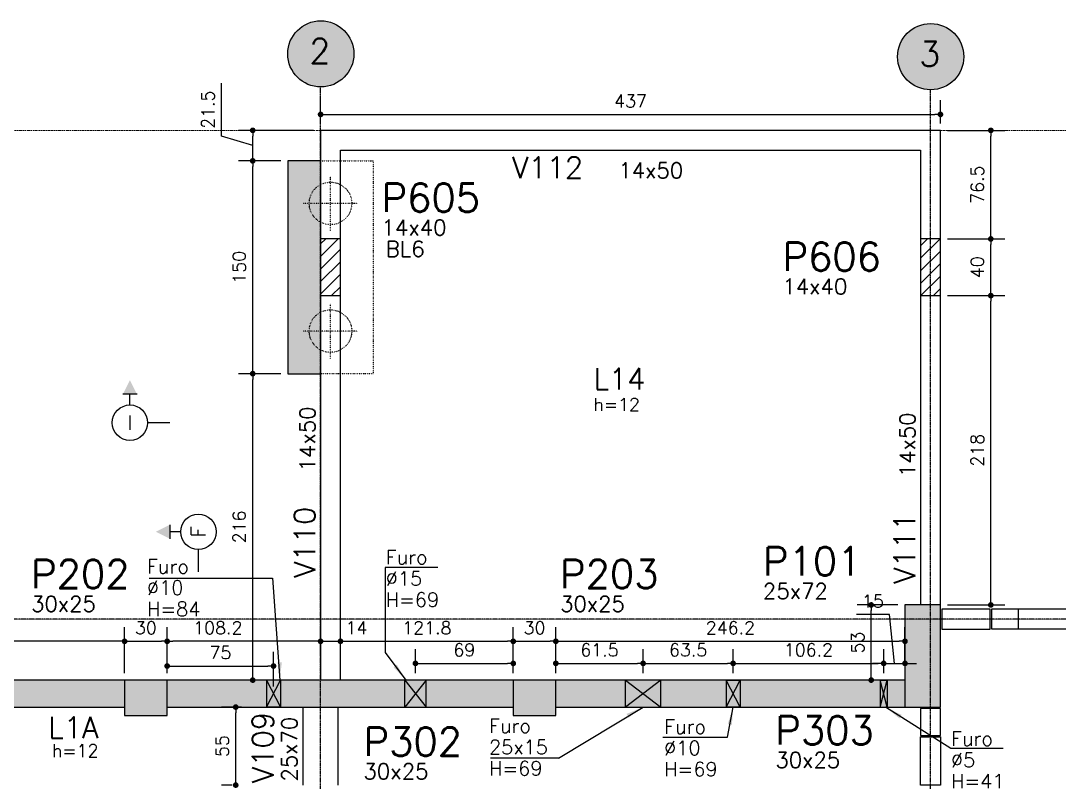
# Model space of a CAD drawing. Extents: x -856 to 20282, y 14720 to 28231.
# Drawn here: x 12261 to 12993, y 24898 to 25435 of the extents above; entities that cross this region are included whole.
import ezdxf
from ezdxf.enums import TextEntityAlignment as Align

# ---------------------------------------------------------------- set-up
doc = ezdxf.new("R2010")
doc.units = 0
for name, pattern in [('AXES', [0.54, 0.3, -0.08, 0.08, -0.08]), ('Double dash', [55, 20, -5, 10, -5, 10, -5]), ('ESTILO_TQS_0002', [0.4, 0.1, -0.3])]:
    doc.linetypes.add(name, pattern=pattern)
doc.layers.get('0').update_dxf_attribs({"linetype": 'CONTINUOUS'})
doc.layers.get('Defpoints').update_dxf_attribs({"linetype": 'CONTINUOUS'})
for name, color, linetype in [('00 - FELIPE', 2, 'CONTINUOUS'), ('228', 2, 'CONTINUOUS'), ('41', 2, 'CONTINUOUS'), ('BLOCO', 3, 'CONTINUOUS'), ('COTA', 1, 'CONTINUOUS'), ('EIXOS', 1, 'AXES'), ('ESTACA', 1, 'ESTILO_TQS_0002'), ('H2', 252, 'CONTINUOUS'), ('H3', 253, 'CONTINUOUS'), ('H4', 254, 'CONTINUOUS'), ('H5', 1, 'CONTINUOUS'), ('IND-EIXOS', 2, 'CONTINUOUS'), ('L-D', 2, 'CONTINUOUS'), ('L-N', 4, 'CONTINUOUS'), ('LINHA_FINA', 1, 'CONTINUOUS'), ('Linha_media', 4, 'CONTINUOUS'), ('P-D', 2, 'CONTINUOUS'), ('P-M', 5, 'CONTINUOUS'), ('P-N', 5, 'CONTINUOUS'), ('PENA_1', 1, 'CONTINUOUS'), ('PENA_3', 3, 'CONTINUOUS'), ('PIL-N', 4, 'CONTINUOUS'), ('TEXT-EIXOS', 3, 'CONTINUOUS'), ('VIG-D', 2, 'CONTINUOUS'), ('VIG-N', 4, 'CONTINUOUS'), ('VIGA', 3, 'CONTINUOUS'), ('VIGAT', 3, 'ESTILO_TQS_0002')]:
    doc.layers.add(name, color=color, linetype=linetype)
doc.layers.add('TLV-DVI-___-CNT', color=7, linetype='Double dash', lineweight=9)
doc.styles.add('COTA', font='romans.shx')
doc.styles.add('ROMANS', font='ROMANS')
doc.styles.get("Standard").update_dxf_attribs({"font": 'ROMANS.SHX'})
doc.styles.add('Texto1', font='romans.shx', dxfattribs={"height": 9})
doc.dimstyles.new('forma', dxfattribs={"dimscale": 5, "dimtxt": 1.8, "dimasz": 0.8, "dimexe": 2, "dimexo": 1, "dimgap": 1, "dimtad": 1, "dimdec": 1, "dimzin": 9, "dimdsep": 46, "dimtxsty": 'COTA', "dimblk1": 'DOT', "dimblk2": 'DOT', "dimsah": 1, "dimcen": 0, "dimdle": 1, "dimclrd": 256, "dimclre": 256, "dimclrt": 2, "dimadec": 0, "dimazin": 0, "dimtfac": 1, "dimtdec": 0, "dimtmove": 0, "dimatfit": 3, "dimfxl": 1, "dimtolj": 1, "dimtzin": 0, "dimarcsym": 0})
pattern_1 = [(45, (11243.565, -12066.7305), (-4.4194174, 4.4194174), [])]

# ---------------------------------------------------------------- blocks, each defined once
blk = doc.blocks.new('Family - ___-2103959-PLANTA INFERIOR 2')
at = {"layer": 'TLV-DVI-___-CNT', "color": 1, "true_color": 0xff0000}
for q in [(-48652.3, 10030.2), (-30001.4, 10030.2)]:
    blk.add_line((-34122.5, 10030.2), q, dxfattribs=at)
blk = doc.blocks.new('A$C8a1ee3b4')
at = {"layer": 'TLV-DVI-___-CNT', "color": 1, "true_color": 0xff0000, "xscale": 0.1, "yscale": 0.1, "zscale": 0.1}
blk.add_blockref('Family - ___-2103959-PLANTA INFERIOR 2', (4865.23, 1037.14), dxfattribs=at)
blk = doc.blocks.new('seção_dir')
at = {"layer": 'Linha_media'}
for p, q in [((-1, 4), (1, 4)), ((0, 2.5), (0, 4)), ((-5.62, 0), (-2.5, 0))]:
    blk.add_line(p, q, dxfattribs=at)
blk.add_circle((0, 0), 2.5, dxfattribs=at)
blk.add_solid([(-1, 4), (0, 6), (1, 4)], dxfattribs=at)
blk = doc.blocks.new('atrib_seção')
at = {"layer": 'Linha_media', "style": 'ROMANS'}
blk.add_attdef('X', text='', height=2, dxfattribs=at).set_placement((0, 0), align=Align.MIDDLE)
blk = doc.blocks.new('_Dot')
at = {"color": 0, "linetype": 'ByBlock', "lineweight": -2}
blk.add_line((-0.5, 0), (-1, 0), dxfattribs=at)
at = {"color": 0, "linetype": 'ByBlock', "const_width": 0.5}
blk.add_lwpolyline([(-0.25, 0, 1), (0.25, 0, 1)], format="xyb", close=True, dxfattribs=at)
blk = doc.blocks.new('*D512')
at = {"layer": 'COTA', "lineweight": -2, "transparency": 16777216}
for p, q in [((12637.92, 24974.86), (12637.92, 25007.22)), ((12884.08, 24979.86), (12884.08, 25007.22)), ((12641.92, 24997.22), (12880.08, 24997.22))]:
    blk.add_line(p, q, dxfattribs=at)
at = {"layer": 'Defpoints', "color": 0, "transparency": 16777216}
for p in [(12884.08, 24997.22), (12884.08, 24974.86), (12637.92, 24969.86)]:
    blk.add_point(p, dxfattribs=at)
at = {"layer": 'COTA', "lineweight": -2, "transparency": 16777216, "xscale": 4, "yscale": 4, "zscale": 4, "rotation": 180}
blk.add_blockref('_Dot', (12637.92, 24997.22), dxfattribs=at)
at = {"layer": 'COTA', "lineweight": -2, "transparency": 16777216, "xscale": 4, "yscale": 4, "zscale": 4}
blk.add_blockref('_Dot', (12884.08, 24997.22), dxfattribs=at)
at = {"layer": 'COTA', "color": 2, "transparency": 16777216, "insert": (12761, 25006.72), "char_height": 9, "attachment_point": 5, "style": 'COTA'}
blk.add_mtext('\\A1;246.2 ', dxfattribs=at)
blk = doc.blocks.new('*D513')
at = {"layer": 'COTA', "lineweight": -2, "transparency": 16777216}
for p, q in [((12363.92, 24974.86), (12363.92, 25007.22)), ((12472.08, 24986.87), (12472.08, 25007.22)), ((12468.08, 24997.22), (12367.92, 24997.22))]:
    blk.add_line(p, q, dxfattribs=at)
at = {"layer": 'Defpoints', "color": 0, "transparency": 16777216}
for p in [(12363.92, 24997.22), (12472.08, 24981.87), (12363.92, 24969.86)]:
    blk.add_point(p, dxfattribs=at)
at = {"layer": 'COTA', "lineweight": -2, "transparency": 16777216, "xscale": 4, "yscale": 4, "zscale": 4, "rotation": 180}
blk.add_blockref('_Dot', (12363.92, 24997.22), dxfattribs=at)
at = {"layer": 'COTA', "lineweight": -2, "transparency": 16777216, "xscale": 4, "yscale": 4, "zscale": 4}
blk.add_blockref('_Dot', (12472.08, 24997.22), dxfattribs=at)
at = {"layer": 'COTA', "color": 2, "transparency": 16777216, "insert": (12399.62, 25006.72), "char_height": 9, "attachment_point": 5, "style": 'COTA'}
blk.add_mtext('\\A1;108.2 ', dxfattribs=at)
blk = doc.blocks.new('*D514')
at = {"layer": 'COTA', "lineweight": -2, "transparency": 16777216}
for p, q in [((12089.92, 24974.86), (12089.92, 25007.22)), ((12333.92, 24974.86), (12333.92, 25007.22)), ((12329.92, 24997.22), (12093.92, 24997.22))]:
    blk.add_line(p, q, dxfattribs=at)
at = {"layer": 'Defpoints', "color": 0, "transparency": 16777216}
for p in [(12089.92, 24997.22), (12089.92, 24969.86), (12333.92, 24969.86)]:
    blk.add_point(p, dxfattribs=at)
at = {"layer": 'COTA', "lineweight": -2, "transparency": 16777216, "xscale": 4, "yscale": 4, "zscale": 4, "rotation": 180}
blk.add_blockref('_Dot', (12089.92, 24997.22), dxfattribs=at)
at = {"layer": 'COTA', "lineweight": -2, "transparency": 16777216, "xscale": 4, "yscale": 4, "zscale": 4}
blk.add_blockref('_Dot', (12333.92, 24997.22), dxfattribs=at)
at = {"layer": 'COTA', "color": 2, "transparency": 16777216, "insert": (12211.92, 25006.72), "char_height": 9, "attachment_point": 5, "style": 'COTA'}
blk.add_mtext('\\A1;244 ', dxfattribs=at)
blk = doc.blocks.new('A$C96fa5e93')
at = {"layer": 'ESTACA', "linetype": 'ESTILO_TQS_0002'}
for p, q in [((19.29, 0), (19.29, 38.57)), ((0, 19.29), (38.57, 19.29))]:
    blk.add_line(p, q, dxfattribs=at)
blk.add_ellipse((19.29, 19.29), major_axis=(10.61, 10.61), ratio=1, start_param=5.497787, end_param=11.780972, dxfattribs=at)
blk = doc.blocks.new('seção_esq')
at = {"layer": 'Linha_media'}
for p, q in [((1, 4), (-1, 4)), ((0, 2.5), (0, 4)), ((5.62, 0), (2.5, 0))]:
    blk.add_line(p, q, dxfattribs=at)
blk.add_circle((0, 0), 2.5, dxfattribs=at)
blk.add_solid([(1, 4), (0, 6), (-1, 4)], dxfattribs=at)
blk = doc.blocks.new('*D565')
at = {"layer": 'COTA', "lineweight": -2, "transparency": 16777216}
for p, q in [((12416.41, 24950.86), (12402.24, 24950.86)), ((12412.24, 24899.86), (12412.24, 24946.86)), ((12409.84, 24895.86), (12402.24, 24895.86))]:
    blk.add_line(p, q, dxfattribs=at)
at = {"layer": 'Defpoints', "color": 0, "transparency": 16777216}
for p in [(12412.24, 24950.86), (12421.41, 24950.86), (12414.84, 24895.86)]:
    blk.add_point(p, dxfattribs=at)
at = {"layer": 'COTA', "lineweight": -2, "transparency": 16777216, "xscale": 4, "yscale": 4, "zscale": 4}
for p, rotation in [((12412.24, 24950.86), 90), ((12412.24, 24895.86), 270)]:
    blk.add_blockref('_Dot', p, dxfattribs=dict(at, rotation=rotation))
at = {"layer": 'COTA', "color": 2, "transparency": 16777216, "insert": (12402.74, 24923.36), "char_height": 9, "attachment_point": 5, "rotation": 90, "style": 'COTA'}
blk.add_mtext('\\A1;55 ', dxfattribs=at)
blk = doc.blocks.new('*D566')
at = {"layer": 'COTA', "lineweight": -2, "transparency": 16777216}
for p, q in [((12333.92, 24974.86), (12333.92, 25007.22)), ((12363.92, 24974.86), (12363.92, 25007.22)), ((12337.92, 24997.22), (12359.92, 24997.22))]:
    blk.add_line(p, q, dxfattribs=at)
at = {"layer": 'Defpoints', "color": 0, "transparency": 16777216}
for p in [(12363.92, 24997.22), (12333.92, 24969.86), (12363.92, 24969.86)]:
    blk.add_point(p, dxfattribs=at)
at = {"layer": 'COTA', "lineweight": -2, "transparency": 16777216, "xscale": 4, "yscale": 4, "zscale": 4, "rotation": 180}
blk.add_blockref('_Dot', (12333.92, 24997.22), dxfattribs=at)
at = {"layer": 'COTA', "lineweight": -2, "transparency": 16777216, "xscale": 4, "yscale": 4, "zscale": 4}
blk.add_blockref('_Dot', (12363.92, 24997.22), dxfattribs=at)
at = {"layer": 'COTA', "color": 2, "transparency": 16777216, "insert": (12348.92, 25006.72), "char_height": 9, "attachment_point": 5, "style": 'COTA'}
blk.add_mtext('\\A1;30 ', dxfattribs=at)
blk = doc.blocks.new('*D567')
at = {"layer": 'COTA', "lineweight": -2, "transparency": 16777216}
for p, q in [((12607.92, 24974.86), (12607.92, 25007.22)), ((12637.92, 24974.86), (12637.92, 25007.22)), ((12611.92, 24997.22), (12633.92, 24997.22))]:
    blk.add_line(p, q, dxfattribs=at)
at = {"layer": 'Defpoints', "color": 0, "transparency": 16777216}
for p in [(12637.92, 24997.22), (12607.92, 24969.86), (12637.92, 24969.86)]:
    blk.add_point(p, dxfattribs=at)
at = {"layer": 'COTA', "lineweight": -2, "transparency": 16777216, "xscale": 4, "yscale": 4, "zscale": 4, "rotation": 180}
blk.add_blockref('_Dot', (12607.92, 24997.22), dxfattribs=at)
at = {"layer": 'COTA', "lineweight": -2, "transparency": 16777216, "xscale": 4, "yscale": 4, "zscale": 4}
blk.add_blockref('_Dot', (12637.92, 24997.22), dxfattribs=at)
at = {"layer": 'COTA', "color": 2, "transparency": 16777216, "insert": (12622.92, 25006.72), "char_height": 9, "attachment_point": 5, "style": 'COTA'}
blk.add_mtext('\\A1;30 ', dxfattribs=at)
blk = doc.blocks.new('*D591')
at = {"layer": 'COTA', "lineweight": -2, "transparency": 16777216}
for p, q in [((12444.08, 25185.86), (12414.22, 25185.86)), ((12424.22, 24973.86), (12424.22, 25181.86)), ((12427.33, 24969.86), (12414.22, 24969.86))]:
    blk.add_line(p, q, dxfattribs=at)
at = {"layer": 'Defpoints', "color": 0, "transparency": 16777216}
for p in [(12424.22, 25185.86), (12449.08, 25185.86), (12432.33, 24969.86)]:
    blk.add_point(p, dxfattribs=at)
at = {"layer": 'COTA', "lineweight": -2, "transparency": 16777216, "xscale": 4, "yscale": 4, "zscale": 4}
for p, rotation in [((12424.22, 25185.86), 90), ((12424.22, 24969.86), 270)]:
    blk.add_blockref('_Dot', p, dxfattribs=dict(at, rotation=rotation))
at = {"layer": 'COTA', "color": 2, "transparency": 16777216, "insert": (12414.72, 25077.86), "char_height": 9, "attachment_point": 5, "rotation": 90, "style": 'COTA'}
blk.add_mtext('\\A1;216 ', dxfattribs=at)
blk = doc.blocks.new('*D592')
at = {"layer": 'COTA', "lineweight": -2, "transparency": 16777216}
for p, q in [((12444.08, 25335.86), (12414.22, 25335.86)), ((12424.22, 25189.86), (12424.22, 25331.86)), ((12444.08, 25185.86), (12414.22, 25185.86))]:
    blk.add_line(p, q, dxfattribs=at)
at = {"layer": 'Defpoints', "color": 0, "transparency": 16777216}
for p in [(12424.22, 25335.86), (12449.08, 25335.86), (12449.08, 25185.86)]:
    blk.add_point(p, dxfattribs=at)
at = {"layer": 'COTA', "lineweight": -2, "transparency": 16777216, "xscale": 4, "yscale": 4, "zscale": 4}
for p, rotation in [((12424.22, 25335.86), 90), ((12424.22, 25185.86), 270)]:
    blk.add_blockref('_Dot', p, dxfattribs=dict(at, rotation=rotation))
at = {"layer": 'COTA', "color": 2, "transparency": 16777216, "insert": (12414.72, 25260.86), "char_height": 9, "attachment_point": 5, "rotation": 90, "style": 'COTA'}
blk.add_mtext('\\A1;150 ', dxfattribs=at)
blk = doc.blocks.new('*D593')
at = {"layer": 'COTA', "lineweight": -2, "transparency": 16777216}
for p, q in [((12402.22, 25353.21), (12402.22, 25390.64)), ((12467.08, 25357.36), (12414.22, 25357.36)), ((12424.22, 25339.86), (12424.22, 25353.36)), ((12424.22, 25346.61), (12402.22, 25353.21)), ((12444.08, 25335.86), (12414.22, 25335.86))]:
    blk.add_line(p, q, dxfattribs=at)
at = {"layer": 'Defpoints', "color": 0, "transparency": 16777216}
for p in [(12424.22, 25357.36), (12472.08, 25357.36), (12449.08, 25335.86)]:
    blk.add_point(p, dxfattribs=at)
at = {"layer": 'COTA', "lineweight": -2, "transparency": 16777216, "xscale": 4, "yscale": 4, "zscale": 4}
for p, rotation in [((12424.22, 25357.36), 90), ((12424.22, 25335.86), 270)]:
    blk.add_blockref('_Dot', p, dxfattribs=dict(at, rotation=rotation))
at = {"layer": 'COTA', "color": 2, "transparency": 16777216, "insert": (12392.72, 25371.93), "char_height": 9, "attachment_point": 5, "rotation": 90, "style": 'COTA'}
blk.add_mtext('\\A1;21.5 ', dxfattribs=at)
blk = doc.blocks.new('*D594')
at = {"layer": 'COTA', "lineweight": -2, "transparency": 16777216}
for p, q in [((12914.08, 25240.86), (12954.58, 25240.86)), ((12944.58, 25026.86), (12944.58, 25236.86)), ((12914.08, 25022.86), (12954.58, 25022.86))]:
    blk.add_line(p, q, dxfattribs=at)
at = {"layer": 'Defpoints', "color": 0, "transparency": 16777216}
for p in [(12909.08, 25240.86), (12944.58, 25240.86), (12909.08, 25022.86)]:
    blk.add_point(p, dxfattribs=at)
at = {"layer": 'COTA', "lineweight": -2, "transparency": 16777216, "xscale": 4, "yscale": 4, "zscale": 4}
for p, rotation in [((12944.58, 25240.86), 90), ((12944.58, 25022.86), 270)]:
    blk.add_blockref('_Dot', p, dxfattribs=dict(at, rotation=rotation))
at = {"layer": 'COTA', "color": 2, "transparency": 16777216, "insert": (12935.08, 25131.86), "char_height": 9, "attachment_point": 5, "rotation": 90, "style": 'COTA'}
blk.add_mtext('\\A1;218 ', dxfattribs=at)
blk = doc.blocks.new('*D595')
at = {"layer": 'COTA', "lineweight": -2, "transparency": 16777216}
for p, q in [((12914.08, 25280.86), (12954.58, 25280.86)), ((12944.58, 25244.86), (12944.58, 25276.86)), ((12914.08, 25240.86), (12954.58, 25240.86))]:
    blk.add_line(p, q, dxfattribs=at)
at = {"layer": 'Defpoints', "color": 0, "transparency": 16777216}
for p in [(12909.08, 25280.86), (12944.58, 25280.86), (12909.08, 25240.86)]:
    blk.add_point(p, dxfattribs=at)
at = {"layer": 'COTA', "lineweight": -2, "transparency": 16777216, "xscale": 4, "yscale": 4, "zscale": 4}
for p, rotation in [((12944.58, 25280.86), 90), ((12944.58, 25240.86), 270)]:
    blk.add_blockref('_Dot', p, dxfattribs=dict(at, rotation=rotation))
at = {"layer": 'COTA', "color": 2, "transparency": 16777216, "insert": (12935.08, 25260.86), "char_height": 9, "attachment_point": 5, "rotation": 90, "style": 'COTA'}
blk.add_mtext('\\A1;40 ', dxfattribs=at)
blk = doc.blocks.new('*D596')
at = {"layer": 'COTA', "lineweight": -2, "transparency": 16777216}
for p, q in [((12914.08, 25357.36), (12954.58, 25357.36)), ((12944.58, 25284.86), (12944.58, 25353.36)), ((12914.08, 25280.86), (12954.58, 25280.86))]:
    blk.add_line(p, q, dxfattribs=at)
at = {"layer": 'Defpoints', "color": 0, "transparency": 16777216}
for p in [(12909.08, 25357.36), (12944.58, 25357.36), (12909.08, 25280.86)]:
    blk.add_point(p, dxfattribs=at)
at = {"layer": 'COTA', "lineweight": -2, "transparency": 16777216, "xscale": 4, "yscale": 4, "zscale": 4}
for p, rotation in [((12944.58, 25357.36), 90), ((12944.58, 25280.86), 270)]:
    blk.add_blockref('_Dot', p, dxfattribs=dict(at, rotation=rotation))
at = {"layer": 'COTA', "color": 2, "transparency": 16777216, "insert": (12935.08, 25319.11), "char_height": 9, "attachment_point": 5, "rotation": 90, "style": 'COTA'}
blk.add_mtext('\\A1;76.5 ', dxfattribs=at)
blk = doc.blocks.new('*D597')
at = {"layer": 'COTA', "lineweight": -2, "transparency": 16777216}
for p, q in [((12472.08, 25362.26), (12472.08, 25378.59)), ((12909.08, 25362.26), (12909.08, 25378.59)), ((12476.08, 25368.59), (12905.08, 25368.59))]:
    blk.add_line(p, q, dxfattribs=at)
at = {"layer": 'Defpoints', "color": 0, "transparency": 16777216}
for p in [(12909.08, 25368.59), (12472.08, 25357.26), (12909.08, 25357.26)]:
    blk.add_point(p, dxfattribs=at)
at = {"layer": 'COTA', "lineweight": -2, "transparency": 16777216, "xscale": 4, "yscale": 4, "zscale": 4, "rotation": 180}
blk.add_blockref('_Dot', (12472.08, 25368.59), dxfattribs=at)
at = {"layer": 'COTA', "lineweight": -2, "transparency": 16777216, "xscale": 4, "yscale": 4, "zscale": 4}
blk.add_blockref('_Dot', (12909.08, 25368.59), dxfattribs=at)
at = {"layer": 'COTA', "color": 2, "transparency": 16777216, "insert": (12690.58, 25378.09), "char_height": 9, "attachment_point": 5, "style": 'COTA'}
blk.add_mtext('\\A1;437 ', dxfattribs=at)
blk = doc.blocks.new('*D598')
at = {"layer": 'COTA', "lineweight": -2, "transparency": 16777216}
for p, q in [((12472.08, 24986.87), (12472.08, 25007.22)), ((12486.08, 25002.22), (12486.08, 25007.22)), ((12468.08, 24997.22), (12464.08, 24997.22)), ((12472.08, 24997.22), (12486.08, 24997.22)), ((12490.08, 24997.22), (12494.08, 24997.22))]:
    blk.add_line(p, q, dxfattribs=at)
at = {"layer": 'Defpoints', "color": 0, "transparency": 16777216}
for p in [(12486.08, 24997.22), (12486.08, 24997.22), (12472.08, 24981.87)]:
    blk.add_point(p, dxfattribs=at)
at = {"layer": 'COTA', "lineweight": -2, "transparency": 16777216, "xscale": 4, "yscale": 4, "zscale": 4}
blk.add_blockref('_Dot', (12472.08, 24997.22), dxfattribs=at)
at = {"layer": 'COTA', "lineweight": -2, "transparency": 16777216, "xscale": 4, "yscale": 4, "zscale": 4, "rotation": 180}
blk.add_blockref('_Dot', (12486.08, 24997.22), dxfattribs=at)
at = {"layer": 'COTA', "color": 2, "transparency": 16777216, "insert": (12497.3, 25006.72), "char_height": 9, "attachment_point": 5, "style": 'COTA'}
blk.add_mtext('\\A1;14 ', dxfattribs=at)
blk = doc.blocks.new('*D599')
at = {"layer": 'COTA', "lineweight": -2, "transparency": 16777216}
for p, q in [((12486.08, 24994.01), (12486.08, 25007.22)), ((12607.92, 24974.86), (12607.92, 25007.22)), ((12490.08, 24997.22), (12603.92, 24997.22))]:
    blk.add_line(p, q, dxfattribs=at)
at = {"layer": 'Defpoints', "color": 0, "transparency": 16777216}
for p in [(12607.92, 24997.22), (12486.08, 24989.01), (12607.92, 24969.86)]:
    blk.add_point(p, dxfattribs=at)
at = {"layer": 'COTA', "lineweight": -2, "transparency": 16777216, "xscale": 4, "yscale": 4, "zscale": 4, "rotation": 180}
blk.add_blockref('_Dot', (12486.08, 24997.22), dxfattribs=at)
at = {"layer": 'COTA', "lineweight": -2, "transparency": 16777216, "xscale": 4, "yscale": 4, "zscale": 4}
blk.add_blockref('_Dot', (12607.92, 24997.22), dxfattribs=at)
at = {"layer": 'COTA', "color": 2, "transparency": 16777216, "insert": (12547, 25006.72), "char_height": 9, "attachment_point": 5, "style": 'COTA'}
blk.add_mtext('\\A1;121.8 ', dxfattribs=at)
blk = doc.blocks.new('ss')
at = {"layer": 'LINHA_FINA'}
blk.add_solid([(0, 0), (-2.5, -0.29), (-2.5, 0.3)], dxfattribs=at)
blk = doc.blocks.new('*D646')
at = {"layer": 'COTA', "lineweight": -2, "transparency": 16777216}
for p, q in [((12363.92, 24974.86), (12363.92, 24989.78)), ((12438.92, 24965.36), (12438.92, 24989.78)), ((12367.92, 24979.78), (12434.92, 24979.78))]:
    blk.add_line(p, q, dxfattribs=at)
at = {"layer": 'Defpoints', "color": 0, "transparency": 16777216}
for p in [(12438.92, 24979.78), (12363.92, 24969.86), (12438.92, 24960.36)]:
    blk.add_point(p, dxfattribs=at)
at = {"layer": 'COTA', "lineweight": -2, "transparency": 16777216, "xscale": 4, "yscale": 4, "zscale": 4, "rotation": 180}
blk.add_blockref('_Dot', (12363.92, 24979.78), dxfattribs=at)
at = {"layer": 'COTA', "lineweight": -2, "transparency": 16777216, "xscale": 4, "yscale": 4, "zscale": 4}
blk.add_blockref('_Dot', (12438.92, 24979.78), dxfattribs=at)
at = {"layer": 'COTA', "color": 2, "transparency": 16777216, "insert": (12401.42, 24989.28), "char_height": 9, "attachment_point": 5, "style": 'COTA'}
blk.add_mtext('\\A1;75 ', dxfattribs=at)
blk = doc.blocks.new('*D647')
at = {"layer": 'COTA', "lineweight": -2, "transparency": 16777216}
for p, q in [((12538.92, 24974.86), (12538.92, 24991.65)), ((12607.92, 24974.86), (12607.92, 24991.65)), ((12542.92, 24981.65), (12603.92, 24981.65))]:
    blk.add_line(p, q, dxfattribs=at)
at = {"layer": 'Defpoints', "color": 0, "transparency": 16777216}
for p in [(12607.92, 24981.65), (12538.92, 24969.86), (12607.92, 24969.86)]:
    blk.add_point(p, dxfattribs=at)
at = {"layer": 'COTA', "lineweight": -2, "transparency": 16777216, "xscale": 4, "yscale": 4, "zscale": 4, "rotation": 180}
blk.add_blockref('_Dot', (12538.92, 24981.65), dxfattribs=at)
at = {"layer": 'COTA', "lineweight": -2, "transparency": 16777216, "xscale": 4, "yscale": 4, "zscale": 4}
blk.add_blockref('_Dot', (12607.92, 24981.65), dxfattribs=at)
at = {"layer": 'COTA', "color": 2, "transparency": 16777216, "insert": (12573.42, 24991.15), "char_height": 9, "attachment_point": 5, "style": 'COTA'}
blk.add_mtext('\\A1;69 ', dxfattribs=at)
blk = doc.blocks.new('*D648')
at = {"layer": 'COTA', "lineweight": -2, "transparency": 16777216}
for p, q in [((12637.92, 24974.86), (12637.92, 24991.65)), ((12699.46, 24974.86), (12699.46, 24991.65)), ((12641.92, 24981.65), (12695.46, 24981.65))]:
    blk.add_line(p, q, dxfattribs=at)
at = {"layer": 'Defpoints', "color": 0, "transparency": 16777216}
for p in [(12699.46, 24981.65), (12637.92, 24969.86), (12699.46, 24969.86)]:
    blk.add_point(p, dxfattribs=at)
at = {"layer": 'COTA', "lineweight": -2, "transparency": 16777216, "xscale": 4, "yscale": 4, "zscale": 4, "rotation": 180}
blk.add_blockref('_Dot', (12637.92, 24981.65), dxfattribs=at)
at = {"layer": 'COTA', "lineweight": -2, "transparency": 16777216, "xscale": 4, "yscale": 4, "zscale": 4}
blk.add_blockref('_Dot', (12699.46, 24981.65), dxfattribs=at)
at = {"layer": 'COTA', "color": 2, "transparency": 16777216, "insert": (12668.69, 24991.15), "char_height": 9, "attachment_point": 5, "style": 'COTA'}
blk.add_mtext('\\A1;61.5 ', dxfattribs=at)
blk = doc.blocks.new('*D649')
at = {"layer": 'COTA', "lineweight": -2, "transparency": 16777216}
for p, q in [((12699.46, 24974.86), (12699.46, 24991.65)), ((12762.91, 24974.86), (12762.91, 24991.65)), ((12703.46, 24981.65), (12758.91, 24981.65))]:
    blk.add_line(p, q, dxfattribs=at)
at = {"layer": 'Defpoints', "color": 0, "transparency": 16777216}
for p in [(12762.91, 24981.65), (12699.46, 24969.86), (12762.91, 24969.86)]:
    blk.add_point(p, dxfattribs=at)
at = {"layer": 'COTA', "lineweight": -2, "transparency": 16777216, "xscale": 4, "yscale": 4, "zscale": 4, "rotation": 180}
blk.add_blockref('_Dot', (12699.46, 24981.65), dxfattribs=at)
at = {"layer": 'COTA', "lineweight": -2, "transparency": 16777216, "xscale": 4, "yscale": 4, "zscale": 4}
blk.add_blockref('_Dot', (12762.91, 24981.65), dxfattribs=at)
at = {"layer": 'COTA', "color": 2, "transparency": 16777216, "insert": (12731.19, 24991.15), "char_height": 9, "attachment_point": 5, "style": 'COTA'}
blk.add_mtext('\\A1;63.5 ', dxfattribs=at)
blk = doc.blocks.new('*D650')
at = {"layer": 'COTA', "lineweight": -2, "transparency": 16777216}
for p, q in [((12762.91, 24974.86), (12762.91, 24991.65)), ((12869.08, 24974.86), (12869.08, 24991.65)), ((12766.91, 24981.65), (12865.08, 24981.65))]:
    blk.add_line(p, q, dxfattribs=at)
at = {"layer": 'Defpoints', "color": 0, "transparency": 16777216}
for p in [(12869.08, 24981.65), (12762.91, 24969.86), (12869.08, 24969.86)]:
    blk.add_point(p, dxfattribs=at)
at = {"layer": 'COTA', "lineweight": -2, "transparency": 16777216, "xscale": 4, "yscale": 4, "zscale": 4, "rotation": 180}
blk.add_blockref('_Dot', (12762.91, 24981.65), dxfattribs=at)
at = {"layer": 'COTA', "lineweight": -2, "transparency": 16777216, "xscale": 4, "yscale": 4, "zscale": 4}
blk.add_blockref('_Dot', (12869.08, 24981.65), dxfattribs=at)
at = {"layer": 'COTA', "color": 2, "transparency": 16777216, "insert": (12816, 24991.15), "char_height": 9, "attachment_point": 5, "style": 'COTA'}
blk.add_mtext('\\A1;106.2 ', dxfattribs=at)
blk = doc.blocks.new('*D651')
at = {"layer": 'COTA', "lineweight": -2, "transparency": 16777216}
for p, q in [((12873.11, 25016.05), (12849.83, 25016.05)), ((12876.58, 24981.65), (12873.11, 25016.05)), ((12869.08, 24974.86), (12869.08, 24991.65)), ((12884.08, 24981.51), (12884.08, 24991.65)), ((12865.08, 24981.65), (12861.08, 24981.65)), ((12869.08, 24981.65), (12884.08, 24981.65)), ((12869.08, 24981.65), (12884.08, 24981.65)), ((12888.08, 24981.65), (12892.08, 24981.65))]:
    blk.add_line(p, q, dxfattribs=at)
at = {"layer": 'Defpoints', "color": 0, "transparency": 16777216}
for p in [(12884.08, 24981.65), (12884.08, 24976.51), (12869.08, 24969.86)]:
    blk.add_point(p, dxfattribs=at)
at = {"layer": 'COTA', "lineweight": -2, "transparency": 16777216, "xscale": 4, "yscale": 4, "zscale": 4}
blk.add_blockref('_Dot', (12869.08, 24981.65), dxfattribs=at)
at = {"layer": 'COTA', "lineweight": -2, "transparency": 16777216, "xscale": 4, "yscale": 4, "zscale": 4, "rotation": 180}
blk.add_blockref('_Dot', (12884.08, 24981.65), dxfattribs=at)
at = {"layer": 'COTA', "color": 2, "transparency": 16777216, "insert": (12861.47, 25025.55), "char_height": 9, "attachment_point": 5, "style": 'COTA'}
blk.add_mtext('\\A1;15 ', dxfattribs=at)
blk = doc.blocks.new('*D828')
at = {"layer": '00 - FELIPE', "lineweight": -2, "transparency": 16777216}
for p, q in [((12879.08, 25022.86), (12850.26, 25022.86)), ((12860.26, 24973.86), (12860.26, 25018.86)), ((12879.08, 24969.86), (12850.26, 24969.86))]:
    blk.add_line(p, q, dxfattribs=at)
at = {"layer": 'Defpoints', "color": 0, "transparency": 16777216}
for p in [(12860.26, 25022.86), (12884.08, 25022.86), (12884.08, 24969.86)]:
    blk.add_point(p, dxfattribs=at)
at = {"layer": '00 - FELIPE', "lineweight": -2, "transparency": 16777216, "xscale": 4, "yscale": 4, "zscale": 4}
for p, rotation in [((12860.26, 25022.86), 90), ((12860.26, 24969.86), 270)]:
    blk.add_blockref('_Dot', p, dxfattribs=dict(at, rotation=rotation))
at = {"layer": '00 - FELIPE', "color": 2, "transparency": 16777216, "insert": (12850.76, 24996.36), "char_height": 9, "attachment_point": 5, "rotation": 90, "style": 'COTA'}
blk.add_mtext('\\A1;53 ', dxfattribs=at)

msp = doc.modelspace()

# ---------------------------------------------------------------- hatches: boundary and pattern name
at = {"layer": 'H2'}
for points in [[(12884.08, 24950.86), (12909.08, 24950.86), (12909.08, 25022.86), (12884.08, 25022.86)], [(12333.92, 24944.86), (12363.92, 24944.86), (12363.92, 24969.86), (12333.92, 24969.86)], [(12607.92, 24944.86), (12637.92, 24944.86), (12637.92, 24969.86), (12607.92, 24969.86)]]:
    msp.add_hatch(color=256, dxfattribs=at).paths.add_polyline_path(points)
at = {"layer": 'H3'}
for points in [[(12333.92, 24969.86), (12089.92, 24969.86), (12089.92, 24950.86), (12333.92, 24950.86)], [(12607.92, 24969.86), (12363.92, 24969.86), (12363.92, 24950.86), (12607.92, 24950.86)], [(12884.08, 24969.86), (12637.92, 24969.86), (12637.92, 24950.86), (12884.08, 24950.86)]]:
    msp.add_hatch(color=256, dxfattribs=at).paths.add_polyline_path(points)
at = {"layer": 'H4'}
h = msp.add_hatch(color=256, dxfattribs=at)
edge = h.paths.add_edge_path()
edge.add_arc((12472.22, 25411.27), 23.33, 0, 360)
h = msp.add_hatch(color=256, dxfattribs=at)
edge = h.paths.add_edge_path()
edge.add_arc((12902.19, 25409.29), 23.33, 0, 360)
msp.add_hatch(color=256, dxfattribs=at).paths.add_polyline_path([(12449.08, 25335.86), (12449.08, 25185.86), (12472.08, 25185.86), (12472.08, 25335.86)])
at = {"layer": 'H5'}
h = msp.add_hatch(dxfattribs=at)
h.set_pattern_fill('ANSI31', color=256, scale=50, style=0)
h.set_pattern_definition(pattern_1)
h.paths.add_polyline_path([(12486.08, 25280.86), (12472.08, 25280.86), (12472.08, 25240.86), (12486.08, 25240.86)])
h = msp.add_hatch(dxfattribs=at)
h.set_pattern_fill('ANSI31', color=256, scale=50, style=0)
h.set_pattern_definition(pattern_1)
h.paths.add_polyline_path([(12909.08, 25280.86), (12895.08, 25280.86), (12895.08, 25240.86), (12909.08, 25240.86)])

# ---------------------------------------------------------------- linework, layer by layer
for points in [[(12944.08, 25019.86), (12910.08, 25019.86), (12910.08, 25005.86), (12944.08, 25005.86), (12944.08, 25019.86)], [(13104.08, 25019.9), (12945.08, 25019.9), (12945.08, 25005.9), (13104.08, 25005.9)], [(12964.08, 25005.9), (12964.08, 25019.9)], [(12909.08, 24930.86), (12909.08, 24949.86), (12895.08, 24949.86), (12895.08, 24930.86), (12909.08, 24930.86)], [(12909.08, 24929.86), (12909.08, 24895.86), (12895.08, 24895.86), (12895.08, 24929.86), (12909.08, 24929.86)]]:
    msp.add_lwpolyline(points)
at = {"layer": 'BLOCO'}
for p, q in [((12449.08, 25335.86), (12449.08, 25185.86)), ((12472.08, 25335.86), (12449.08, 25335.86)), ((12449.08, 25185.86), (12472.08, 25185.86))]:
    msp.add_line(p, q, dxfattribs=at)
at = {"layer": 'EIXOS', "color": 244, "true_color": 0x991b1e}
for p, q in [((12472.08, 23567.91), (12472.08, 25387.93)), ((12902.08, 23567.91), (12902.08, 25385.96)), ((14564.38, 25012.86), (11875.62, 25012.86))]:
    msp.add_line(p, q, dxfattribs=at)
at = {"layer": 'IND-EIXOS'}
for centre in [(12472.22, 25411.27), (12902.19, 25409.29)]:
    msp.add_circle(centre, 23.33, dxfattribs=at)
at = {"layer": 'LINHA_FINA'}
for p, q in [((12554.73, 25049.26), (12517.6, 25049.26)), ((12517.6, 25049.26), (12517.6, 24989.36)), ((12351.2, 25041.81), (12438.2, 25041.81)), ((12438.2, 25041.81), (12443.27, 24969.86)), ((12517.6, 24989.36), (12532.06, 24969.86)), ((12639.73, 24914.74), (12699.46, 24950.86)), ((12758.92, 24929.56), (12762.92, 24950.86)), ((12916.29, 24921.56), (12870.39, 24950.86)), ((12713.35, 24929.56), (12758.92, 24929.56)), ((12953.33, 24921.56), (12916.29, 24921.56)), ((12639.73, 24914.74), (12591.84, 24914.74))]:
    msp.add_line(p, q, dxfattribs=at)
at = {"layer": 'P-M', "linetype": 'Continuous'}
for points in [[(12884.08, 24950.86), (12909.08, 24950.86), (12909.08, 25022.86), (12884.08, 25022.86), (12884.08, 24950.86)], [(12333.92, 24944.86), (12363.92, 24944.86), (12363.92, 24969.86), (12333.92, 24969.86), (12333.92, 24944.86)], [(12607.92, 24944.86), (12637.92, 24944.86), (12637.92, 24969.86), (12607.92, 24969.86), (12607.92, 24944.86)]]:
    msp.add_lwpolyline(points, dxfattribs=at)
at = {"layer": 'P-N', "linetype": 'Continuous'}
for points in [[(12486.08, 25280.86), (12472.08, 25280.86), (12472.08, 25240.86), (12486.08, 25240.86), (12486.08, 25280.86)], [(12909.08, 25280.86), (12895.08, 25280.86), (12895.08, 25240.86), (12909.08, 25240.86), (12909.08, 25280.86)]]:
    msp.add_lwpolyline(points, dxfattribs=at)
at = {"layer": 'PENA_1'}
for p, q in [((12433.92, 24969.86), (12433.92, 24950.86)), ((12433.92, 24950.86), (12443.92, 24969.86)), ((12433.92, 24969.86), (12443.92, 24950.86)), ((12443.92, 24969.86), (12443.92, 24950.86)), ((12531.42, 24950.86), (12531.42, 24969.86)), ((12531.42, 24969.86), (12546.42, 24950.86)), ((12546.42, 24969.86), (12531.42, 24950.86)), ((12546.42, 24969.86), (12531.42, 24969.85)), ((12546.42, 24950.86), (12546.42, 24969.86)), ((12686.96, 24950.86), (12686.96, 24969.86)), ((12686.96, 24969.86), (12711.96, 24950.86)), ((12711.96, 24969.86), (12686.96, 24950.86)), ((12711.96, 24969.86), (12686.96, 24969.86)), ((12711.96, 24950.86), (12711.96, 24969.86)), ((12757.91, 24969.86), (12757.92, 24950.86)), ((12767.92, 24950.86), (12757.91, 24969.86)), ((12757.91, 24969.86), (12767.92, 24969.86)), ((12757.92, 24950.86), (12767.92, 24969.86)), ((12767.92, 24969.86), (12767.92, 24950.86)), ((12866.58, 24969.86), (12866.59, 24950.86)), ((12871.58, 24950.86), (12866.58, 24969.86)), ((12866.58, 24969.86), (12871.58, 24969.86)), ((12866.59, 24950.86), (12871.58, 24969.86)), ((12871.58, 24969.86), (12871.58, 24950.86)), ((12443.92, 24950.86), (12433.92, 24950.86)), ((12531.42, 24950.86), (12546.42, 24950.86)), ((12686.96, 24950.86), (12711.96, 24950.86)), ((12767.92, 24950.86), (12757.92, 24950.86)), ((12866.59, 24950.86), (12871.58, 24950.86))]:
    msp.add_line(p, q, dxfattribs=at)
at = {"layer": 'VIGA'}
for p, q in [((12472.08, 25357.36), (12472.08, 25280.86)), ((12909.08, 25357.36), (12472.08, 25357.36)), ((12909.08, 25280.86), (12909.08, 25357.36)), ((12486.08, 25280.86), (12486.08, 25343.36)), ((12486.08, 25343.36), (12895.08, 25343.36)), ((12895.08, 25343.36), (12895.08, 25280.86)), ((12472.08, 25240.86), (12472.08, 24969.86)), ((12486.08, 24969.86), (12486.08, 25240.86)), ((12895.08, 25240.86), (12895.08, 25022.86)), ((12909.08, 25022.86), (12909.08, 25240.86)), ((12333.92, 24969.86), (12089.92, 24969.86)), ((12607.92, 24969.86), (12363.92, 24969.86)), ((12884.08, 24969.86), (12637.92, 24969.86)), ((12089.92, 24950.86), (12333.92, 24950.86)), ((12363.92, 24950.86), (12607.92, 24950.86)), ((12459.58, 24950.86), (12459.58, 24895.86)), ((12484.58, 24895.86), (12484.58, 24950.86)), ((12637.92, 24950.86), (12884.08, 24950.86))]:
    msp.add_line(p, q, dxfattribs=at)
at = {"layer": 'VIGAT'}
msp.add_lwpolyline([(12472.08, 25335.86), (12509.08, 25335.86), (12509.08, 25185.86), (12472.08, 25185.86)], dxfattribs=at)

# ---------------------------------------------------------------- block references
at = {"layer": '228', "rotation": 90}
msp.add_blockref('A$C96fa5e93', (12498.36, 25286.58), dxfattribs=at)
at = {"layer": '228', "linetype": 'Continuous', "rotation": 90}
msp.add_blockref('A$C96fa5e93', (12498.36, 25196.58), dxfattribs=at)
at = {"layer": 'COTA', "xscale": 5, "yscale": 5, "zscale": 5}
for name, p, rotation in [('seção_dir', (12385.93, 25074.39), 90), ('ss', (12443.27, 24969.86), 270), ('ss', (12532.06, 24969.86), 306.555), ('ss', (12762.92, 24950.86), 79.36399999999999), ('ss', (12870.39, 24950.86), 147.447)]:
    msp.add_blockref(name, p, dxfattribs=dict(at, rotation=rotation))
at = {"layer": 'COTA', "xscale": 5, "yscale": 5, "zscale": 5, "rotation": 90}
msp.add_blockref('atrib_seção', (12385.93, 25074.39), dxfattribs=at).add_auto_attribs({'X': 'F'})
at = {"layer": 'PENA_1', "xscale": 5, "yscale": 5, "zscale": 5, "rotation": 29.32400000000001}
msp.add_blockref('ss', (12699.46, 24950.86), dxfattribs=at)
at = {"layer": 'PENA_3', "xscale": 5, "yscale": 5, "zscale": 5}
msp.add_blockref('seção_esq', (12337.65, 25151.31), dxfattribs=at)
msp.add_blockref('atrib_seção', (12337.65, 25151.31), dxfattribs=at).add_auto_attribs({'X': 'I'})
at = {"layer": 'VIGA'}
msp.add_blockref('A$C8a1ee3b4', (11446.63, 23317.1), dxfattribs=at)

# ---------------------------------------------------------------- texts
at = {"layer": '41', "linetype": 'Continuous'}
for s, p in [('Furo', (12517.95, 25051.53)), ('Furo', (12349.64, 25045)), ('%%C15', (12517.95, 25036.53)), ('%%C10', (12349.64, 25030)), ('H=69', (12517.95, 25021.53)), ('H=84', (12349.64, 25015)), ('Furo', (12590.8, 24932.66)), ('Furo', (12714.27, 24932.05)), ('Furo', (12916.5, 24923.59)), ('25x15', (12590.8, 24917.66)), ('%%C10', (12714.27, 24917.05)), ('%%C5', (12916.5, 24908.59)), ('H=69', (12590.8, 24902.66)), ('H=69', (12714.27, 24902.05)), ('H=41', (12916.5, 24893.59))]:
    msp.add_text(s, height=10, dxfattribs=at).set_placement(p)
at = {"layer": 'L-D', "style": 'Texto1'}
for p in [(12664.42, 25159.64), (12282.68, 24915.65)]:
    msp.add_text('h=12', height=9, dxfattribs=at).set_placement(p)
at = {"layer": 'L-N'}
for s, p in [('L14', (12664.42, 25174.64)), ('L1A', (12280.09, 24929.02))]:
    msp.add_text(s, height=15, dxfattribs=at).set_placement(p)
at = {"layer": 'P-D', "linetype": 'Continuous'}
for s, p in [('14x40', (12515.08, 25283.36)), ('BL6', (12518.12, 25268.31)), ('14x40', (12797.72, 25241.79)), ('25x72', (12783.95, 25027.11)), ('30x25', (12268, 25018.09)), ('30x25', (12640.93, 25018.09)), ('30x25', (12792.71, 24908.03)), ('30x25', (12502.38, 24900.05))]:
    msp.add_text(s, height=11, dxfattribs=at).set_placement(p)
at = {"layer": 'PIL-N', "linetype": 'Continuous'}
for s, p in [('P605', (12515.08, 25299.86)), ('P606', (12797.72, 25258.29)), ('P101', (12783.95, 25043.61)), ('P202', (12268, 25034.59)), ('P203', (12640.93, 25034.59)), ('P303', (12792.71, 24924.53)), ('P302', (12502.38, 24916.55))]:
    msp.add_text(s, height=20, dxfattribs=at).set_placement(p)
at = {"layer": 'TEXT-EIXOS'}
for s, p in [('2', (12464.06, 25404.51)), ('3', (12894.02, 25402.53))]:
    msp.add_text(s, height=17.5, dxfattribs=at).set_placement(p)
at = {"layer": 'VIG-D', "linetype": 'Continuous'}
msp.add_text('14x50', height=11, dxfattribs=at).set_placement((12682.04, 25323.63))
for s, p in [('14x50', (12468.33, 25116.96)), ('14x50', (12891.33, 25112.86)), ('25x70', (12455.59, 24898.36))]:
    msp.add_text(s, height=11, rotation=90, dxfattribs=at).set_placement(p)
at = {"layer": 'VIG-N', "linetype": 'Continuous'}
msp.add_text('V112', height=15, dxfattribs=at).set_placement((12607.04, 25323.63))
for s, p in [('V110', (12468.33, 25041.96)), ('V111', (12891.33, 25037.86)), ('V109', (12438.92, 24897.27))]:
    msp.add_text(s, height=15, rotation=90, dxfattribs=at).set_placement(p)

# ---------------------------------------------------------------- dimensions: what is measured, and where the dimension line sits
at = {"layer": '00 - FELIPE'}
dim = msp.add_linear_dim(base=(12860.26, 25022.86), p1=(12884.08, 24969.86), p2=(12884.08, 25022.86), angle=90, dimstyle='forma', override={"dimpost": ' '}, dxfattribs=at)
dim.commit()
dim.dimension.update_dxf_attribs({"geometry": '*D828', "text_midpoint": (12850.76, 24996.36)})
at = {"layer": 'COTA'}
for base, p1, p2, override, picture, middle in [((12424.22, 25357.36), (12449.08, 25335.86), (12472.08, 25357.36), {"dimpost": ' ', "dimtmove": 1}, '*D593', (12392.72, 25358.21)), ((12944.58, 25357.36), (12909.08, 25280.86), (12909.08, 25357.36), {"dimpost": ' ', "dimtmove": 1}, '*D596', (12935.08, 25319.11)), ((12424.22, 25335.86), (12449.08, 25185.86), (12449.08, 25335.86), {"dimpost": ' ', "dimtmove": 1}, '*D592', (12414.72, 25260.86)), ((12944.58, 25280.86), (12909.08, 25240.86), (12909.08, 25280.86), {"dimpost": ' ', "dimtmove": 1}, '*D595', (12935.08, 25260.86)), ((12944.58, 25240.86), (12909.08, 25022.86), (12909.08, 25240.86), {"dimpost": ' '}, '*D594', (12935.08, 25131.86)), ((12424.22, 25185.86), (12432.33, 24969.86), (12449.08, 25185.86), {"dimpost": ' '}, '*D591', (12414.72, 25077.86)), ((12412.24, 24950.86), (12414.84, 24895.86), (12421.41, 24950.86), {"dimpost": ' ', "dimtmove": 1}, '*D565', (12402.74, 24923.36))]:
    dim = msp.add_linear_dim(base=base, p1=p1, p2=p2, angle=90, dimstyle='forma', override=override, dxfattribs=at)
    dim.commit()
    dim.dimension.update_dxf_attribs({"geometry": picture, "text_midpoint": middle})
for base, p1, p2, override, picture, middle in [((12909.08, 25368.59), (12472.08, 25357.26), (12909.08, 25357.26), {"dimpost": ' '}, '*D597', (12690.58, 25378.09)), ((12089.92, 24997.22), (12333.92, 24969.86), (12089.92, 24969.86), {"dimpost": ' '}, '*D514', (12211.92, 25006.72)), ((12363.92, 24997.22), (12333.92, 24969.86), (12363.92, 24969.86), {"dimpost": ' ', "dimtmove": 1}, '*D566', (12348.92, 25006.72)), ((12607.92, 24997.22), (12486.08, 24989.01), (12607.92, 24969.86), {"dimpost": ' ', "dimtmove": 1}, '*D599', (12547, 25006.72)), ((12637.92, 24997.22), (12607.92, 24969.86), (12637.92, 24969.86), {"dimpost": ' ', "dimtmove": 1}, '*D567', (12622.92, 25006.72)), ((12884.08, 24997.22), (12637.92, 24969.86), (12884.08, 24974.86), {"dimpost": ' '}, '*D512', (12761, 25006.72)), ((12438.92, 24979.78), (12363.92, 24969.86), (12438.92, 24960.36), {"dimpost": ' '}, '*D646', (12401.42, 24989.28)), ((12607.92, 24981.65), (12538.92, 24969.86), (12607.92, 24969.86), {"dimpost": ' '}, '*D647', (12573.42, 24991.15)), ((12699.46, 24981.65), (12637.92, 24969.86), (12699.46, 24969.86), {"dimpost": ' '}, '*D648', (12668.69, 24991.15)), ((12762.9143, 24981.655), (12699.4618, 24969.8617), (12762.9143, 24969.8617), {"dimpost": ' ', "dimtmove": 1}, '*D649', (12731.188, 24991.155)), ((12869.08, 24981.65), (12762.91, 24969.86), (12869.08, 24969.86), {"dimpost": ' ', "dimtmove": 1}, '*D650', (12816, 24991.15))]:
    dim = msp.add_linear_dim(base=base, p1=p1, p2=p2, dimstyle='forma', override=override, dxfattribs=at)
    dim.commit()
    dim.dimension.update_dxf_attribs({"geometry": picture, "text_midpoint": middle})
for base, p1, p2, override, picture, middle in [((12884.08, 24981.65), (12869.08, 24969.86), (12884.08, 24976.51), {"dimpost": ' ', "dimtmove": 1}, '*D651', (12868.11, 25016.05)), ((12363.92, 24997.22), (12472.08, 24981.87), (12363.92, 24969.86), {"dimpost": ' '}, '*D513', (12399.62, 24997.22)), ((12486.08, 24997.22), (12472.08, 24981.87), (12486.08, 24997.22), {"dimpost": ' ', "dimtmove": 1}, '*D598', (12497.3, 24997.22))]:
    dim = msp.add_linear_dim(base=base, p1=p1, p2=p2, dimstyle='forma', override=override, dxfattribs=at)
    dim.commit()
    dim.dimension.update_dxf_attribs({"geometry": picture, "text_midpoint": middle, "dimtype": 160})

doc.saveas('drawing.dxf')
